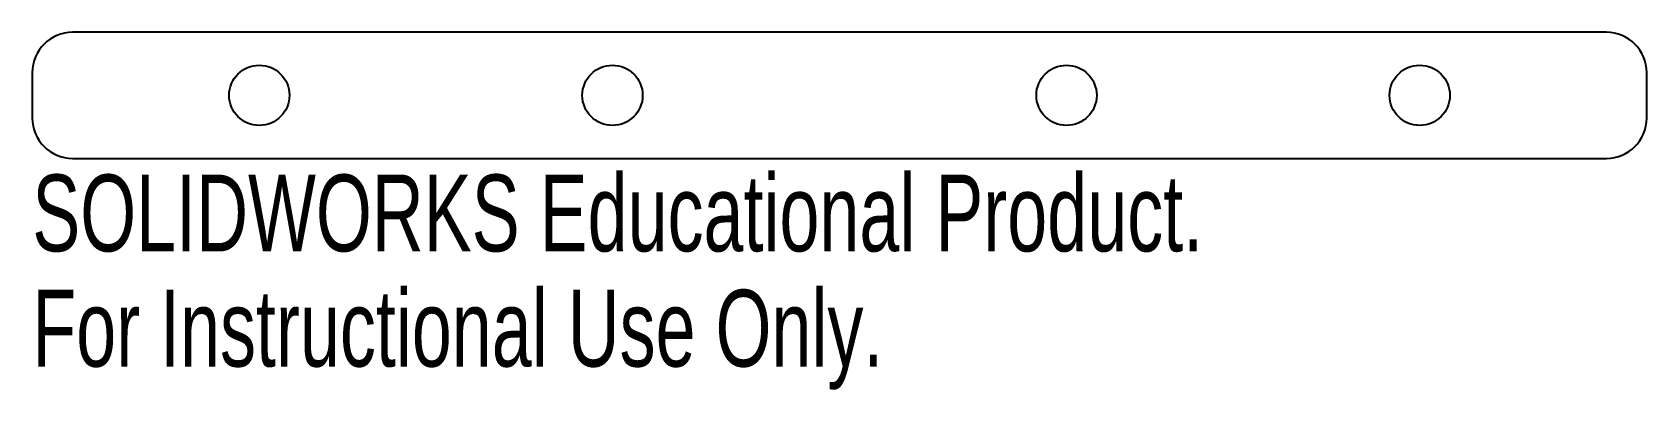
# Model space of a CAD drawing. Header units: inches. Extents: x -2 to 2, y -2.43 to -1.54.
import ezdxf

# ---------------------------------------------------------------- set-up
doc = ezdxf.new("R2010")
doc.units = ezdxf.units.IN
doc.header["$MEASUREMENT"] = 0
doc.styles.add('SLDTEXTSTYLE0', font='TXT', dxfattribs={"width": 0.7})

msp = doc.modelspace()

# ---------------------------------------------------------------- linework, layer by layer
at = {"color": 7, "linetype": 'Continuous', "lineweight": 25}
for p, q in [((1.9, -1.5429), (-1.9, -1.5429)), ((-2, -1.6429), (-2, -1.7554)), ((2, -1.7554), (2, -1.6429)), ((-1.9, -1.8554), (1.9, -1.8554))]:
    msp.add_line(p, q, dxfattribs=at)
for centre in [(-1.4375, -1.6991), (-0.5625, -1.6991), (0.5625, -1.6991), (1.4375, -1.6991)]:
    msp.add_circle(centre, 0.0747, dxfattribs=at)
for centre, start, end in [((-1.9, -1.6429), 90, 180), ((1.9, -1.6429), 0, 90), ((-1.9, -1.7554), 180, 270), ((1.9, -1.7554), 270, 0)]:
    msp.add_arc(centre, 0.1, start, end, dxfattribs=at)

# ---------------------------------------------------------------- texts
at = {"color": 7, "linetype": 'Continuous', "char_height": 0.1903, "attachment_point": 1, "style": 'SLDTEXTSTYLE0'}
for s, insert in [('SOLIDWORKS Educational Product.', (-2, -1.8955)), ('For Instructional Use Only.', (-2, -2.181))]:
    msp.add_mtext(s, dxfattribs=dict(at, insert=insert))

doc.saveas('drawing.dxf')
